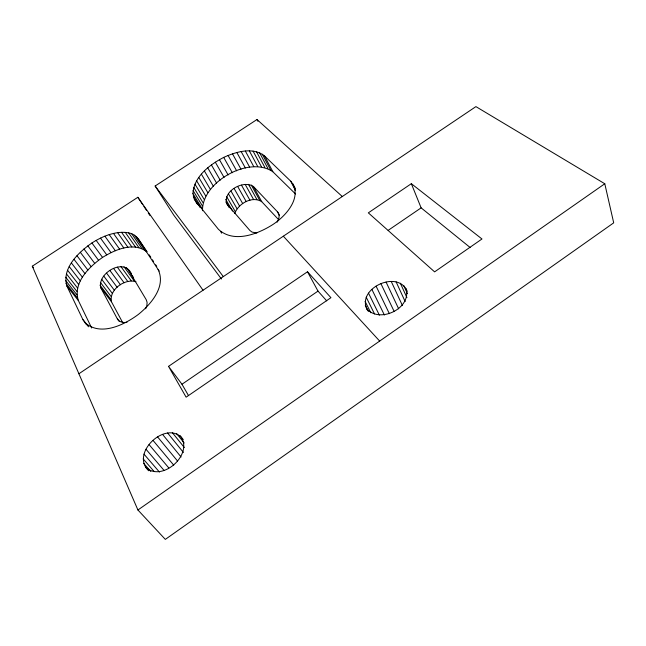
<?xml version="1.0" encoding="UTF-8"?>
<svg xmlns="http://www.w3.org/2000/svg" width="646" height="646" viewBox="0 0 646 646"><rect width="100%" height="100%" fill="white"/><g stroke="black" fill="none" stroke-linecap="round" stroke-linejoin="round"><path stroke-width="0.97" d="M91.651 327.998L78.36 300.543C72.699 282.665 89.205 266.75 102.552 257.415C115.077 249.622 133.577 241.539 146.884 251.819C141.28 245.294 138.406 234.385 128.675 232.883C125.033 232.14 121.295 232.189 117.629 232.657C108.399 234.046 99.726 237.954 91.926 242.977C78.529 252.376 61.556 268.066 66.934 286.154L82.849 319.512L86.362 324.51M202.513 210.725C201.786 182.099 248.952 155.42 272.854 171.755L295.553 194.01M192.928 193.574C193.962 176.463 209.7 164.706 223.702 157.39C236.024 151.802 252.715 146.682 264.537 155.936L290.732 181.195C303.45 196.65 285.798 216.176 272.709 224.638C257.504 234.296 233.626 243.445 218.429 229.306L195.738 201.277L194.26 198.976L192.928 193.574L202.222 208.836M122.805 322.847L111.451 301.747C108.875 289.626 124.831 278.289 135.959 281.688M119.155 321.264L117.402 318.987L100.687 287.591C97.384 273.072 124.428 257.027 131.582 274.195M148.669 470.756C129.507 452.636 167.75 418.245 183.27 439.595M367.663 310.565C355.058 289.093 397.952 268.688 407.263 291.386M234.773 213.495C238.18 203.627 252.255 195.585 261.759 201.705L278.612 219.656M256.842 233.045L252.029 232.084L249.84 230.428L226.924 203.966C222.353 191.402 243.13 179.661 253.369 186.452L277.554 211.896C280.146 214.868 279.193 219.236 277.094 222.192M145.689 308.772L146.9 305.388L147.086 302.304L146.222 299.712L128.134 269.406M137.921 509.993L604.785 183.755L613.7 222.838L165.319 539.386L137.921 509.993L32.3 266.192L137.856 197.288L203.038 290.232M188.414 395.433L181.978 384.249L318.002 291.104L326.698 300.858M388.189 230.347L421.127 207.859L470.11 247.483M168.525 366.363L307.496 271.764L330.93 297.685L186.121 397.177L168.525 366.363L181.978 384.249M411.34 183.682L368.325 212.849L434.605 271.861L481.981 238.988L411.34 183.682L421.127 207.859M78.901 373.768L475.916 106.614L604.785 183.755M221.416 278.991L173.79 215.158L155.137 186.008L256.995 119.518L342.299 196.521M127.02 322.273C123.547 323.008 119.373 322.201 117.402 318.987M84.489 322.184C99.88 336.865 124.032 325.116 138.373 314.416C150.954 304.234 166.369 286.541 158.084 269.455L136.621 236.929M145.407 467.018C161.952 483.24 194.664 453.767 180.129 435.662M366.775 308.796C379.695 323.816 411.817 308.287 406.035 288.681M283.328 236.202L379.662 341.072M143.67 463.303L150.833 471.523M143.194 458.91L154.224 471.62M143.993 454.138L159.473 472.105M145.996 449.261L163.939 470.272M149.073 444.593L168.792 467.914M153.021 440.402L173.742 465.168M157.616 436.938L177.537 461.01M162.566 434.411L181.074 456.997M32.3 266.192L33.544 267.719M167.58 432.957L183.448 452.483M82.849 319.512L87.202 324.922M86.685 324.47L88.55 326.795M172.369 432.675L184.368 447.557M176.641 433.595L184.199 443.019M66.934 286.154L78.36 300.543M65.585 280.445L76.922 294.802M65.989 283.441L77.375 297.814M65.722 277.223L77.011 291.564M66.393 273.807L77.633 288.14M67.58 270.262L78.755 284.587M69.267 266.628L80.379 280.953M71.415 262.962L82.462 277.296M73.999 259.321L84.981 273.654M100.687 287.591L111.451 301.747M100.033 285.185L110.773 299.324M76.979 255.735L87.888 270.085M100.372 282.334L111.064 296.466M101.648 279.25L112.291 293.381M80.306 252.263L91.143 266.637M155.137 186.008L223.298 276.601M83.94 248.952L94.712 263.342M103.788 276.125L114.374 290.272M106.63 273.177L117.16 287.333M87.832 245.843L98.531 260.257M109.99 270.593L120.463 284.773M91.926 242.977L102.552 257.415M113.648 268.542L124.064 282.746M96.165 240.385L106.735 254.855M117.354 267.153L127.73 281.398M100.501 238.108L111.007 252.61M120.883 266.532L131.227 280.8M123.984 266.709L134.311 281.018M126.463 267.686L133.342 277.247M104.87 236.17L115.319 250.713M109.214 234.603L119.623 249.186M113.486 233.424L123.846 248.04M117.629 232.657L127.948 247.313M121.569 232.302L131.865 246.998M125.267 232.374L135.547 247.119M128.675 232.883L138.93 247.66M134.392 235.168L144.647 250.026M158.084 269.455L159.199 271.062M131.727 233.82L141.983 248.637M138.381 239.068L146.941 251.504M137.856 197.288L142.782 204.725M143.88 206.381L146.618 210.507M148.257 212.986L149.904 215.465M149.194 254.823L150.817 257.318M152.44 259.813L153.514 261.469M155.678 264.795L156.752 266.459M195.738 201.277L197.821 204.685M194.26 198.976L197.377 204.079M193.324 196.392L200.058 207.431M193.073 190.562L202.335 205.799M220.633 231.526L221.643 233.182M193.752 187.405L202.965 202.626M194.947 184.142L204.112 199.356M196.642 180.815L205.751 196.029M198.806 177.48L207.859 192.694M201.399 174.178L210.394 189.399M204.394 170.956L213.325 186.185M207.737 167.847L216.612 183.093M225.737 199.388L232.544 211.08M225.842 201.899L229.257 207.754M226.609 196.61L235.33 211.638M211.395 164.9L220.205 180.169M228.393 193.76L237.066 208.787M230.961 191.006L239.577 206.05M215.312 162.154L224.057 177.44M234.143 188.551L242.71 203.611M219.43 159.643L228.119 174.953M237.72 186.541L246.239 201.625M223.702 157.39L232.334 172.74M241.475 185.111L249.945 200.228M228.07 155.436L236.654 170.827M245.149 184.352L253.579 199.509M248.5 184.328L256.906 199.525M251.302 185.039L259.7 200.268M232.479 153.805L241.006 169.236M253.369 186.452L261.759 201.705M236.872 152.521L245.351 167.992M307.496 271.764L318.002 291.104M241.184 151.6L249.622 167.112M245.359 151.051L253.765 166.611M277.554 211.896L279.435 215.376M249.348 150.889L257.722 166.498M253.087 151.132L261.436 166.781M256.527 151.762L264.852 167.451M259.611 152.779L267.92 168.517M264.537 155.936L272.854 171.755M262.292 154.176L270.601 169.955M256.995 119.518L257.924 121.311M292.711 183.529L295.472 188.785M290.732 181.195L295.577 190.627M365.289 305.267L368.39 311.445M365.087 301.319L370.828 312.777M366.185 297.184L374.527 313.94M368.503 293.123L379.388 315.2M371.878 289.376L384.394 315.038M376.109 286.17L389.352 313.665M380.938 283.691L394.06 311.259M386.09 282.084L398.663 308.836M391.242 281.454L402.458 305.606M396.103 281.842L405.171 301.577M400.358 283.231L406.915 297.62M403.742 285.556L407.424 293.664"/></g></svg>
